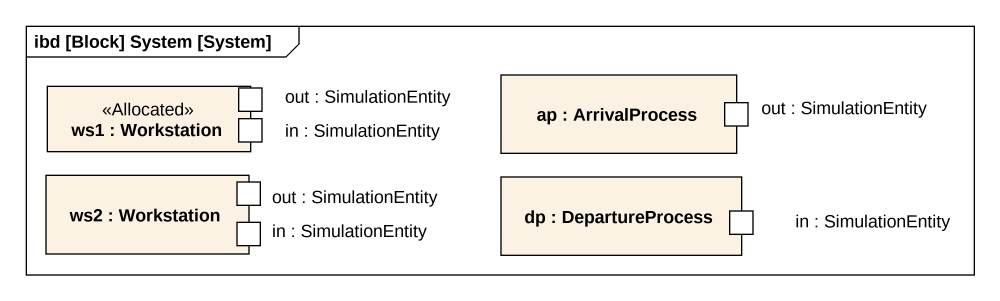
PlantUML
@startuml
mainframe ibd [Block] System [System]
rectangle "ws1 : Workstation" as ws1 <<Allocated>> {
  port "out : SimulationEntity" as out_SimulationEntity
  port "in : SimulationEntity" as in_SimulationEntity
}
rectangle "ap : ArrivalProcess" as ap {
  port "out : SimulationEntity" as out_SimulationEntity_2
}
rectangle "ws2 : Workstation" as ws2 {
  port "out : SimulationEntity" as out_SimulationEntity_3
  port "in : SimulationEntity" as in_SimulationEntity_2
}
rectangle "dp : DepartureProcess" as dp {
  port "in : SimulationEntity" as in_SimulationEntity_3
}
@enduml
